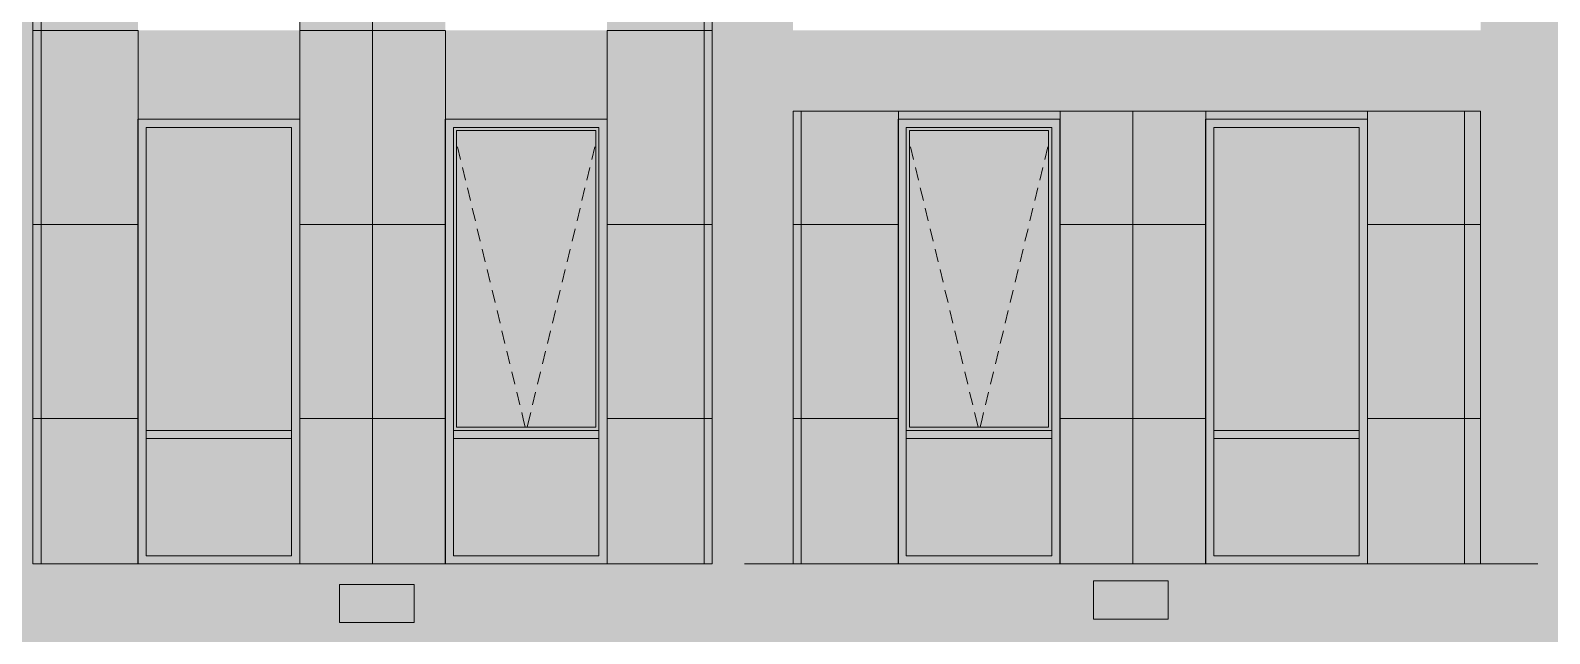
# Model space of a CAD drawing. Header units: millimetres. Extents: x 1499747 to 4341325, y -28481 to 441852.
# Drawn here: x 4109097 to 4118489, y 390097 to 393828 of the extents above; entities that cross this region are included whole.
import ezdxf

# ---------------------------------------------------------------- set-up
doc = ezdxf.new("R2010")
doc.units = ezdxf.units.MM
doc.header["$MEASUREMENT"] = 0
doc.layers.add('Чертеж и Рисунок', color=7, linetype='Continuous')

msp = doc.modelspace()

# ---------------------------------------------------------------- hatches: boundary and pattern name
at = {"layer": 'Чертеж и Рисунок', "linetype": 'Continuous', "lineweight": 0, "true_color": 0xbc9a89}
for points in [[(4108613, 399928.4), (4108613, 374028.4), (4109113, 374028.4), (4109113, 399928.4)], [(4113312.8, 399928.4), (4113312.8, 374028.4), (4113812.8, 374028.4), (4113812.8, 399928.4)], [(4118062.1, 399928.4), (4118062.1, 374028.4), (4118562.1, 374028.4), (4118562.1, 399928.4)], [(4113812.8, 393328.4), (4118062.1, 393328.4), (4118062.1, 393828.4), (4113812.8, 393828.4)], [(4109113, 390028.4), (4113312.8, 390028.4), (4113312.8, 390528.4), (4109113, 390528.4)], [(4113812.8, 390528.4), (4113812.8, 390028.4), (4118062.1, 390028.4), (4118062.1, 390528.4)]]:
    msp.add_hatch(color=33, dxfattribs=at).paths.add_polyline_path(points)
at = {"layer": 'Чертеж и Рисунок', "linetype": 'Continuous', "lineweight": 0, "true_color": 0xffffff}
h = msp.add_hatch(color=7, dxfattribs=at)
h.paths.add_polyline_path([(4109113, 390528.4), (4109762.2, 390528.4), (4109762.2, 393278.4), (4110762.2, 393278.4), (4110762.2, 390528.4), (4111662.5, 390528.4), (4111662.5, 393278.4), (4112662.5, 393278.4), (4112662.5, 390528.4), (4113312.8, 390528.4), (4113312.8, 396628.4), (4109113, 396628.4)])
h.paths.add_polyline_path([(4110762.2, 393828.4), (4109762.2, 393828.4), (4109762.2, 396578.4), (4110762.2, 396578.4)], flags=0)
h.paths.add_polyline_path([(4111662.5, 393828.4), (4111662.5, 396578.4), (4112662.5, 396578.4), (4112662.5, 393828.4)], flags=0)
at = {"layer": 'Чертеж и Рисунок', "linetype": 'Continuous', "lineweight": 0, "true_color": 0x2e2e2e}
for points in [[(4109762.2, 392928.4), (4109812.2, 392928.4), (4109812.2, 393228.4), (4109762.2, 393278.4)], [(4110262.2, 393278.4), (4109762.2, 393278.4), (4109812.2, 393228.4), (4110262.2, 393228.4)], [(4110262.2, 393278.4), (4110262.2, 393228.4), (4110712.2, 393228.4), (4110762.2, 393278.4)], [(4110762.2, 392928.4), (4110762.2, 393278.4), (4110712.2, 393228.4), (4110712.2, 392928.4)], [(4111662.5, 392928.4), (4111712.5, 392928.4), (4111712.5, 393228.4), (4111662.5, 393278.4)], [(4112162.5, 393278.4), (4111662.5, 393278.4), (4111712.5, 393228.4), (4112162.5, 393228.4)], [(4112162.5, 393278.4), (4112162.5, 393228.4), (4112612.5, 393228.4), (4112662.5, 393278.4)], [(4112662.5, 392928.4), (4112662.5, 393278.4), (4112612.5, 393228.4), (4112612.5, 392928.4)], [(4114462.4, 392928.4), (4114512.4, 392928.4), (4114512.4, 393228.4), (4114462.4, 393278.4)], [(4114962.4, 393278.4), (4114462.4, 393278.4), (4114512.4, 393228.4), (4114962.4, 393228.4)], [(4114962.4, 393278.4), (4114962.4, 393228.4), (4115412.4, 393228.4), (4115462.4, 393278.4)], [(4115462.4, 392928.4), (4115462.4, 393278.4), (4115412.4, 393228.4), (4115412.4, 392928.4)], [(4116362.7, 392928.4), (4116412.7, 392928.4), (4116412.7, 393228.4), (4116362.7, 393278.4)], [(4116862.7, 393278.4), (4116362.7, 393278.4), (4116412.7, 393228.4), (4116862.7, 393228.4)], [(4116862.7, 393278.4), (4116862.7, 393228.4), (4117312.7, 393228.4), (4117362.7, 393278.4)], [(4117362.7, 392928.4), (4117362.7, 393278.4), (4117312.7, 393228.4), (4117312.7, 392928.4)], [(4109762.2, 391528.4), (4109812.2, 391528.4), (4109812.2, 392928.4), (4109762.2, 392928.4)], [(4110762.2, 391528.4), (4110762.2, 392928.4), (4110712.2, 392928.4), (4110712.2, 391528.4)], [(4111662.5, 391528.4), (4111712.5, 391528.4), (4111712.5, 392928.4), (4111662.5, 392928.4)], [(4112662.5, 391528.4), (4112662.5, 392928.4), (4112612.5, 392928.4), (4112612.5, 391528.4)], [(4114462.4, 391528.4), (4114512.4, 391528.4), (4114512.4, 392928.4), (4114462.4, 392928.4)], [(4115462.4, 391528.4), (4115462.4, 392928.4), (4115412.4, 392928.4), (4115412.4, 391528.4)], [(4116362.7, 391528.4), (4116412.7, 391528.4), (4116412.7, 392928.4), (4116362.7, 392928.4)], [(4117362.7, 391528.4), (4117362.7, 392928.4), (4117312.7, 392928.4), (4117312.7, 391528.4)], [(4109762.2, 391328.4), (4109812.2, 391328.4), (4109812.2, 391528.4), (4109762.2, 391528.4)], [(4110762.2, 391328.4), (4110762.2, 391528.4), (4110712.2, 391528.4), (4110712.2, 391328.4)], [(4111662.5, 391328.4), (4111712.5, 391328.4), (4111712.5, 391528.4), (4111662.5, 391528.4)], [(4112662.5, 391328.4), (4112662.5, 391528.4), (4112612.5, 391528.4), (4112612.5, 391328.4)], [(4114462.4, 391328.4), (4114512.4, 391328.4), (4114512.4, 391528.4), (4114462.4, 391528.4)], [(4115462.4, 391328.4), (4115462.4, 391528.4), (4115412.4, 391528.4), (4115412.4, 391328.4)], [(4116362.7, 391328.4), (4116412.7, 391328.4), (4116412.7, 391528.4), (4116362.7, 391528.4)], [(4117362.7, 391328.4), (4117362.7, 391528.4), (4117312.7, 391528.4), (4117312.7, 391328.4)], [(4109762.2, 391328.4), (4109762.2, 390528.4), (4109812.2, 390578.4), (4109812.2, 391328.4)], [(4109812.2, 391303.4), (4110262.2, 391303.4), (4110262.2, 391353.4), (4109812.2, 391353.4)], [(4110262.2, 391353.4), (4110262.2, 391303.4), (4110712.2, 391303.4), (4110712.2, 391353.4)], [(4110762.2, 391328.4), (4110712.2, 391328.4), (4110712.2, 390578.4), (4110762.2, 390528.4)], [(4111662.5, 391328.4), (4111662.5, 390528.4), (4111712.5, 390578.4), (4111712.5, 391328.4)], [(4111712.5, 391303.4), (4112162.5, 391303.4), (4112162.5, 391353.4), (4111712.5, 391353.4)], [(4112162.5, 391353.4), (4112162.5, 391303.4), (4112612.5, 391303.4), (4112612.5, 391353.4)], [(4112662.5, 391328.4), (4112612.5, 391328.4), (4112612.5, 390578.4), (4112662.5, 390528.4)], [(4114462.4, 391328.4), (4114462.4, 390528.4), (4114512.4, 390578.4), (4114512.4, 391328.4)], [(4114512.4, 391303.4), (4114962.4, 391303.4), (4114962.4, 391353.4), (4114512.4, 391353.4)], [(4114962.4, 391353.4), (4114962.4, 391303.4), (4115412.4, 391303.4), (4115412.4, 391353.4)], [(4115462.4, 391328.4), (4115412.4, 391328.4), (4115412.4, 390578.4), (4115462.4, 390528.4)], [(4116362.7, 391328.4), (4116362.7, 390528.4), (4116412.7, 390578.4), (4116412.7, 391328.4)], [(4116412.7, 391303.4), (4116862.7, 391303.4), (4116862.7, 391353.4), (4116412.7, 391353.4)], [(4116862.7, 391353.4), (4116862.7, 391303.4), (4117312.7, 391303.4), (4117312.7, 391353.4)], [(4117362.7, 391328.4), (4117312.7, 391328.4), (4117312.7, 390578.4), (4117362.7, 390528.4)], [(4110262.2, 390528.4), (4110262.2, 390578.4), (4109812.2, 390578.4), (4109762.2, 390528.4)], [(4110262.2, 390528.4), (4110762.2, 390528.4), (4110712.2, 390578.4), (4110262.2, 390578.4)], [(4112162.5, 390528.4), (4112162.5, 390578.4), (4111712.5, 390578.4), (4111662.5, 390528.4)], [(4112162.5, 390528.4), (4112662.5, 390528.4), (4112612.5, 390578.4), (4112162.5, 390578.4)], [(4114962.4, 390528.4), (4114962.4, 390578.4), (4114512.4, 390578.4), (4114462.4, 390528.4)], [(4114962.4, 390528.4), (4115462.4, 390528.4), (4115412.4, 390578.4), (4114962.4, 390578.4)], [(4116862.7, 390528.4), (4116862.7, 390578.4), (4116412.7, 390578.4), (4116362.7, 390528.4)], [(4116862.7, 390528.4), (4117362.7, 390528.4), (4117312.7, 390578.4), (4116862.7, 390578.4)]]:
    msp.add_hatch(color=250, dxfattribs=at).paths.add_polyline_path(points)
at = {"layer": 'Чертеж и Рисунок', "linetype": 'Continuous', "lineweight": 0, "true_color": 0xffffff}
msp.add_hatch(color=7, dxfattribs=at).paths.add_polyline_path([(4113812.8, 393328.4), (4113812.8, 390528.4), (4114462.4, 390528.4), (4114462.4, 393278.4), (4115462.4, 393278.4), (4115462.4, 390528.4), (4116362.7, 390528.4), (4116362.7, 393278.4), (4117362.7, 393278.4), (4117362.7, 390528.4), (4118062.1, 390528.4), (4118062.1, 393328.4)])
at = {"layer": 'Чертеж и Рисунок', "linetype": 'Continuous', "lineweight": 0, "true_color": 0x84adf9}
for points in [[(4109812.2, 391353.4), (4110712.2, 391353.4), (4110712.2, 391528.4), (4110712.2, 392928.4), (4110712.2, 393228.4), (4109812.2, 393228.4)], [(4111732.5, 393208.4), (4111732.5, 391373.4), (4112592.5, 391373.4), (4112592.5, 393208.4)], [(4114532.4, 391373.4), (4115392.4, 391373.4), (4115392.4, 393208.4), (4114532.4, 393208.4)], [(4116412.7, 391353.4), (4117312.7, 391353.4), (4117312.7, 391528.4), (4117312.7, 392928.4), (4117312.7, 393228.4), (4116412.7, 393228.4)], [(4109812.2, 391303.4), (4109812.2, 390578.4), (4110712.2, 390578.4), (4110712.2, 391303.4)], [(4111712.5, 391303.4), (4111712.5, 390578.4), (4112612.5, 390578.4), (4112612.5, 391303.4)], [(4114512.4, 391303.4), (4114512.4, 390578.4), (4115412.4, 390578.4), (4115412.4, 391303.4)], [(4116412.7, 391303.4), (4116412.7, 390578.4), (4117312.7, 390578.4), (4117312.7, 391303.4)]]:
    msp.add_hatch(color=161, dxfattribs=at).paths.add_polyline_path(points)
at = {"layer": 'Чертеж и Рисунок', "linetype": 'Continuous', "lineweight": 0, "true_color": 0xf7fdff}
for points in [[(4111712.5, 391353.4), (4111732.5, 391373.4), (4111732.5, 393208.4), (4111712.5, 393228.4)], [(4111712.5, 393228.4), (4111732.5, 393208.4), (4112592.5, 393208.4), (4112612.5, 393228.4)], [(4112612.5, 391353.4), (4112612.5, 393228.4), (4112592.5, 393208.4), (4112592.5, 391373.4)], [(4114512.4, 391353.4), (4114532.4, 391373.4), (4114532.4, 393208.4), (4114512.4, 393228.4)], [(4115412.4, 393228.4), (4114512.4, 393228.4), (4114532.4, 393208.4), (4115392.4, 393208.4)], [(4115412.4, 391353.4), (4115412.4, 393228.4), (4115392.4, 393208.4), (4115392.4, 391373.4)], [(4111732.5, 391373.4), (4111712.5, 391353.4), (4112612.5, 391353.4), (4112592.5, 391373.4)], [(4115412.4, 391353.4), (4115392.4, 391373.4), (4114532.4, 391373.4), (4114512.4, 391353.4)]]:
    msp.add_hatch(color=7, dxfattribs=at).paths.add_polyline_path(points)

# ---------------------------------------------------------------- linework, layer by layer
at = {"layer": 'Чертеж и Рисунок', "color": 7, "linetype": 'Continuous', "lineweight": 5}
for points in [[(4109113, 390528.4), (4109113, 396628.4)], [(4113312.8, 390528.4), (4113312.8, 396628.4)], [(4109762.2, 390528.4), (4109762.2, 393278.4)], [(4109762.2, 393278.4), (4110762.2, 393278.4)], [(4110762.2, 393278.4), (4110762.2, 390528.4)], [(4111662.5, 390528.4), (4111662.5, 393278.4)], [(4111662.5, 393278.4), (4112662.5, 393278.4)], [(4113812.8, 390528.4), (4113812.8, 393328.4)], [(4113812.8, 393328.4), (4118062.1, 393328.4)], [(4114462.4, 390528.4), (4114462.4, 393278.4)], [(4114462.4, 393278.4), (4115462.4, 393278.4)], [(4115462.4, 393278.4), (4115462.4, 390528.4)], [(4116362.7, 390528.4), (4116362.7, 393278.4)], [(4116362.7, 393278.4), (4117362.7, 393278.4)], [(4117362.7, 393278.4), (4117362.7, 390528.4)], [(4118062.1, 390528.4), (4118062.1, 393328.4)], [(4109812.2, 392928.4), (4109812.2, 393228.4)], [(4109812.2, 393228.4), (4110262.2, 393228.4)], [(4110262.2, 393228.4), (4110712.2, 393228.4)], [(4110712.2, 392928.4), (4110712.2, 393228.4)], [(4111712.5, 392928.4), (4111712.5, 393228.4)], [(4111712.5, 393228.4), (4112162.5, 393228.4)], [(4111732.5, 393208.4), (4111732.5, 391373.4)], [(4112592.5, 393208.4), (4111732.5, 393208.4)], [(4112162.5, 393228.4), (4112612.5, 393228.4)], [(4112592.5, 391373.4), (4112592.5, 393208.4)], [(4112612.5, 392928.4), (4112612.5, 393228.4)], [(4114512.4, 392928.4), (4114512.4, 393228.4)], [(4114512.4, 393228.4), (4114962.4, 393228.4)], [(4114532.4, 393208.4), (4114532.4, 391373.4)], [(4115392.4, 393208.4), (4114532.4, 393208.4)], [(4114962.4, 393228.4), (4115412.4, 393228.4)], [(4115392.4, 391373.4), (4115392.4, 393208.4)], [(4115412.4, 392928.4), (4115412.4, 393228.4)], [(4116412.7, 392928.4), (4116412.7, 393228.4)], [(4116412.7, 393228.4), (4116862.7, 393228.4)], [(4116862.7, 393228.4), (4117312.7, 393228.4)], [(4117312.7, 392928.4), (4117312.7, 393228.4)], [(4109812.2, 391528.4), (4109812.2, 392928.4)], [(4110712.2, 391528.4), (4110712.2, 392928.4)], [(4111712.5, 391528.4), (4111712.5, 392928.4)], [(4112612.5, 391528.4), (4112612.5, 392928.4)], [(4114512.4, 391528.4), (4114512.4, 392928.4)], [(4115412.4, 391528.4), (4115412.4, 392928.4)], [(4116412.7, 391528.4), (4116412.7, 392928.4)], [(4117312.7, 391528.4), (4117312.7, 392928.4)], [(4109812.2, 391353.4), (4109812.2, 391528.4)], [(4110712.2, 391353.4), (4110712.2, 391528.4)], [(4111712.5, 391353.4), (4111712.5, 391528.4)], [(4112612.5, 391353.4), (4112612.5, 391528.4)], [(4114512.4, 391353.4), (4114512.4, 391528.4)], [(4115412.4, 391353.4), (4115412.4, 391528.4)], [(4116412.7, 391353.4), (4116412.7, 391528.4)], [(4117312.7, 391353.4), (4117312.7, 391528.4)], [(4111732.5, 391373.4), (4112592.5, 391373.4)], [(4114532.4, 391373.4), (4115392.4, 391373.4)], [(4109812.2, 391328.4), (4109812.2, 391353.4)], [(4110262.2, 391353.4), (4109812.2, 391353.4)], [(4109812.2, 391303.4), (4109812.2, 391328.4)], [(4109812.2, 390578.4), (4109812.2, 391303.4)], [(4110262.2, 391303.4), (4109812.2, 391303.4)], [(4110712.2, 391353.4), (4110262.2, 391353.4)], [(4110712.2, 391303.4), (4110262.2, 391303.4)], [(4110712.2, 391328.4), (4110712.2, 391353.4)], [(4110712.2, 391303.4), (4110712.2, 391328.4)], [(4110712.2, 390578.4), (4110712.2, 391303.4)], [(4111712.5, 391328.4), (4111712.5, 391353.4)], [(4112162.5, 391353.4), (4111712.5, 391353.4)], [(4111712.5, 391303.4), (4111712.5, 391328.4)], [(4111712.5, 390578.4), (4111712.5, 391303.4)], [(4112162.5, 391303.4), (4111712.5, 391303.4)], [(4112612.5, 391353.4), (4112162.5, 391353.4)], [(4112612.5, 391303.4), (4112162.5, 391303.4)], [(4112612.5, 391328.4), (4112612.5, 391353.4)], [(4112612.5, 391303.4), (4112612.5, 391328.4)], [(4112612.5, 390578.4), (4112612.5, 391303.4)], [(4114512.4, 391328.4), (4114512.4, 391353.4)], [(4114962.4, 391353.4), (4114512.4, 391353.4)], [(4114512.4, 391303.4), (4114512.4, 391328.4)], [(4114512.4, 390578.4), (4114512.4, 391303.4)], [(4114962.4, 391303.4), (4114512.4, 391303.4)], [(4115412.4, 391353.4), (4114962.4, 391353.4)], [(4115412.4, 391303.4), (4114962.4, 391303.4)], [(4115412.4, 391328.4), (4115412.4, 391353.4)], [(4115412.4, 391303.4), (4115412.4, 391328.4)], [(4115412.4, 390578.4), (4115412.4, 391303.4)], [(4116412.7, 391328.4), (4116412.7, 391353.4)], [(4116862.7, 391353.4), (4116412.7, 391353.4)], [(4116412.7, 391303.4), (4116412.7, 391328.4)], [(4116412.7, 390578.4), (4116412.7, 391303.4)], [(4116862.7, 391303.4), (4116412.7, 391303.4)], [(4117312.7, 391353.4), (4116862.7, 391353.4)], [(4117312.7, 391303.4), (4116862.7, 391303.4)], [(4117312.7, 391328.4), (4117312.7, 391353.4)], [(4117312.7, 391303.4), (4117312.7, 391328.4)], [(4117312.7, 390578.4), (4117312.7, 391303.4)], [(4109113, 390528.4), (4113312.8, 390528.4)], [(4110262.2, 390578.4), (4109812.2, 390578.4)], [(4110712.2, 390578.4), (4110262.2, 390578.4)], [(4112162.5, 390578.4), (4111712.5, 390578.4)], [(4112612.5, 390578.4), (4112162.5, 390578.4)], [(4113812.8, 390528.4), (4118062.1, 390528.4)], [(4114962.4, 390578.4), (4114512.4, 390578.4)], [(4115412.4, 390578.4), (4114962.4, 390578.4)], [(4116862.7, 390578.4), (4116412.7, 390578.4)], [(4117312.7, 390578.4), (4116862.7, 390578.4)], [(4111008.5, 390166.4), (4111008.5, 390402.1)], [(4111008.5, 390402.1), (4111470.4, 390402.1)], [(4111470.4, 390402.1), (4111470.4, 390166.4)], [(4115668.7, 390187.7), (4115668.7, 390423.4)], [(4115668.7, 390423.4), (4116130.5, 390423.4)], [(4116130.5, 390423.4), (4116130.5, 390187.7)], [(4111470.4, 390166.4), (4111008.5, 390166.4)], [(4116130.5, 390187.7), (4115668.7, 390187.7)]]:
    msp.add_lwpolyline(points, dxfattribs=at)
at = {"layer": 'Чертеж и Рисунок', "color": 253, "linetype": 'Continuous', "lineweight": 5, "true_color": 0xaaaaaa}
for points in [[(4109163.3, 396628.4), (4109163.3, 390528.4)], [(4110762.7, 396628.4), (4110762.7, 390528.4)], [(4111212.8, 396628.4), (4111212.8, 390528.4)], [(4113263.1, 396628.4), (4113263.1, 390528.4)], [(4109113, 393828), (4109763.3, 393828)], [(4109763.3, 393828.4), (4109763.3, 393278.4)], [(4110762.7, 393828.2), (4111662.4, 393828.2)], [(4111663.1, 393828.4), (4111663.1, 393278.4)], [(4112662.5, 393828.4), (4112662.5, 393278.4)], [(4112662.5, 393828.2), (4113312.8, 393828.2)], [(4109763.3, 393278.4), (4109763.3, 390528.4)], [(4111663.1, 393278.4), (4111663.1, 390528.4)], [(4112662.5, 393278.4), (4112662.5, 390528.4)], [(4113863.1, 393328.4), (4113863.1, 390528.4)], [(4114463.1, 393328.4), (4114463.1, 393278.4)], [(4114463.1, 393278.4), (4114463.1, 390528.4)], [(4115462.5, 393328.4), (4115462.5, 390528.4)], [(4115913, 393328.4), (4115913, 390528.4)], [(4116363.3, 393328.4), (4116363.3, 393278.4)], [(4116363.3, 393278.4), (4116363.3, 390528.4)], [(4117362.7, 393328.4), (4117362.7, 393278.4)], [(4117362.7, 393278.4), (4117362.7, 390528.4)], [(4117963.3, 393328.4), (4117963.3, 390528.4)], [(4109113, 392628), (4109762.2, 392628)], [(4109762.2, 392628), (4109763.3, 392628)], [(4110762.7, 392628.2), (4111662.4, 392628.2)], [(4112662.5, 392628.2), (4113312.8, 392628.2)], [(4113812.8, 392628.2), (4114462.4, 392628.2)], [(4115462.5, 392628.2), (4116362.3, 392628.2)], [(4117362.7, 392628.2), (4118062.1, 392628.2)], [(4109113, 391428), (4109762.2, 391428)], [(4109762.2, 391428), (4109763.3, 391428)], [(4110762.7, 391428.2), (4111662.4, 391428.2)], [(4112662.5, 391428.2), (4113312.8, 391428.2)], [(4113812.8, 391428.2), (4114462.4, 391428.2)], [(4115462.5, 391428.2), (4116362.3, 391428.2)], [(4117362.7, 391428.2), (4118062.1, 391428.2)]]:
    msp.add_lwpolyline(points, dxfattribs=at)
at = {"layer": 'Чертеж и Рисунок', "color": 23, "linetype": 'Continuous', "lineweight": 5, "true_color": 0xbf8080}
for points in [[(4111738, 393107.1), (4111756.7, 393029.3)], [(4112587, 393107.1), (4112568.2, 393029.3)], [(4114537.9, 393107.1), (4114556.7, 393029.3)], [(4115386.9, 393107.1), (4115368.1, 393029.3)], [(4111768.5, 392980.7), (4111787.2, 392902.9)], [(4112556.4, 392980.7), (4112537.7, 392902.9)], [(4114568.4, 392980.7), (4114587.2, 392902.9)], [(4115356.4, 392980.7), (4115337.6, 392902.9)], [(4111799, 392854.3), (4111817.7, 392776.6)], [(4112525.9, 392854.3), (4112507.2, 392776.6)], [(4114598.9, 392854.3), (4114617.7, 392776.6)], [(4115325.9, 392854.3), (4115307.1, 392776.6)], [(4111829.5, 392728), (4111848.2, 392650.2)], [(4112495.4, 392728), (4112476.7, 392650.2)], [(4114629.4, 392728), (4114648.2, 392650.2)], [(4115295.4, 392728), (4115276.6, 392650.2)], [(4111860, 392601.6), (4111878.7, 392523.8)], [(4112464.9, 392601.6), (4112446.2, 392523.8)], [(4114659.9, 392601.6), (4114678.7, 392523.8)], [(4115264.9, 392601.6), (4115246.1, 392523.8)], [(4111890.5, 392475.2), (4111909.2, 392397.5)], [(4112434.4, 392475.2), (4112415.7, 392397.5)], [(4114690.4, 392475.2), (4114709.2, 392397.5)], [(4115234.4, 392475.2), (4115215.6, 392397.5)], [(4111921, 392348.8), (4111939.7, 392271.1)], [(4112403.9, 392348.8), (4112385.2, 392271.1)], [(4114720.9, 392348.8), (4114739.7, 392271.1)], [(4115203.9, 392348.8), (4115185.1, 392271.1)], [(4111951.5, 392222.5), (4111970.3, 392144.7)], [(4112373.4, 392222.5), (4112354.7, 392144.7)], [(4114751.4, 392222.5), (4114770.2, 392144.7)], [(4115173.4, 392222.5), (4115154.6, 392144.7)], [(4111982, 392096.1), (4112000.8, 392018.3)], [(4112342.9, 392096.1), (4112324.2, 392018.3)], [(4114781.9, 392096.1), (4114800.7, 392018.3)], [(4115142.9, 392096.1), (4115124.1, 392018.3)], [(4112012.5, 391969.7), (4112031.3, 391892)], [(4112312.4, 391969.7), (4112293.7, 391892)], [(4114812.4, 391969.7), (4114831.2, 391892)], [(4115112.3, 391969.7), (4115093.6, 391892)], [(4112043, 391843.4), (4112061.8, 391765.6)], [(4112281.9, 391843.4), (4112263.1, 391765.6)], [(4114842.9, 391843.4), (4114861.7, 391765.6)], [(4115081.8, 391843.4), (4115063.1, 391765.6)], [(4112073.5, 391717), (4112092.3, 391639.2)], [(4112251.4, 391717), (4112232.6, 391639.2)], [(4114873.4, 391717), (4114892.2, 391639.2)], [(4115051.3, 391717), (4115032.6, 391639.2)], [(4112104, 391590.6), (4112122.8, 391512.9)], [(4112220.9, 391590.6), (4112202.1, 391512.9)], [(4114903.9, 391590.6), (4114922.7, 391512.9)], [(4115020.8, 391590.6), (4115002.1, 391512.9)], [(4112134.5, 391464.3), (4112143.7, 391426.2)], [(4112190.4, 391464.3), (4112181.2, 391426.2)], [(4114934.4, 391464.3), (4114943.6, 391426.2)], [(4114990.3, 391464.3), (4114981.2, 391426.2)], [(4112143.7, 391426.2), (4112156.4, 391373.4)], [(4112181.2, 391426.2), (4112168.5, 391373.4)], [(4114943.6, 391426.2), (4114956.3, 391373.4)], [(4114981.2, 391426.2), (4114968.4, 391373.4)]]:
    msp.add_lwpolyline(points, dxfattribs=at)
at = {"layer": 'Чертеж и Рисунок', "color": 1, "linetype": 'Continuous', "lineweight": 0}
for points in [[(4109138.5, 390528.4), (4109667.6, 390528.4)], [(4109879.3, 390528.4), (4110020.4, 390528.4)], [(4110232.1, 390528.4), (4110761.2, 390528.4)], [(4110972.9, 390528.4), (4111114, 390528.4)], [(4111325.7, 390528.4), (4111854.9, 390528.4)], [(4112066.5, 390528.4), (4112207.6, 390528.4)], [(4112419.3, 390528.4), (4112948.5, 390528.4)], [(4113160.1, 390528.4), (4113301.2, 390528.4)], [(4113512.9, 390528.4), (4114042.1, 390528.4)], [(4114253.7, 390528.4), (4114394.9, 390528.4)], [(4114606.5, 390528.4), (4115135.7, 390528.4)], [(4115347.4, 390528.4), (4115488.5, 390528.4)], [(4115700.1, 390528.4), (4116229.3, 390528.4)], [(4116441, 390528.4), (4116582.1, 390528.4)], [(4116793.7, 390528.4), (4117322.9, 390528.4)], [(4117534.6, 390528.4), (4117675.7, 390528.4)], [(4117887.4, 390528.4), (4118416.5, 390528.4)]]:
    msp.add_lwpolyline(points, dxfattribs=at)

doc.saveas('drawing.dxf')
